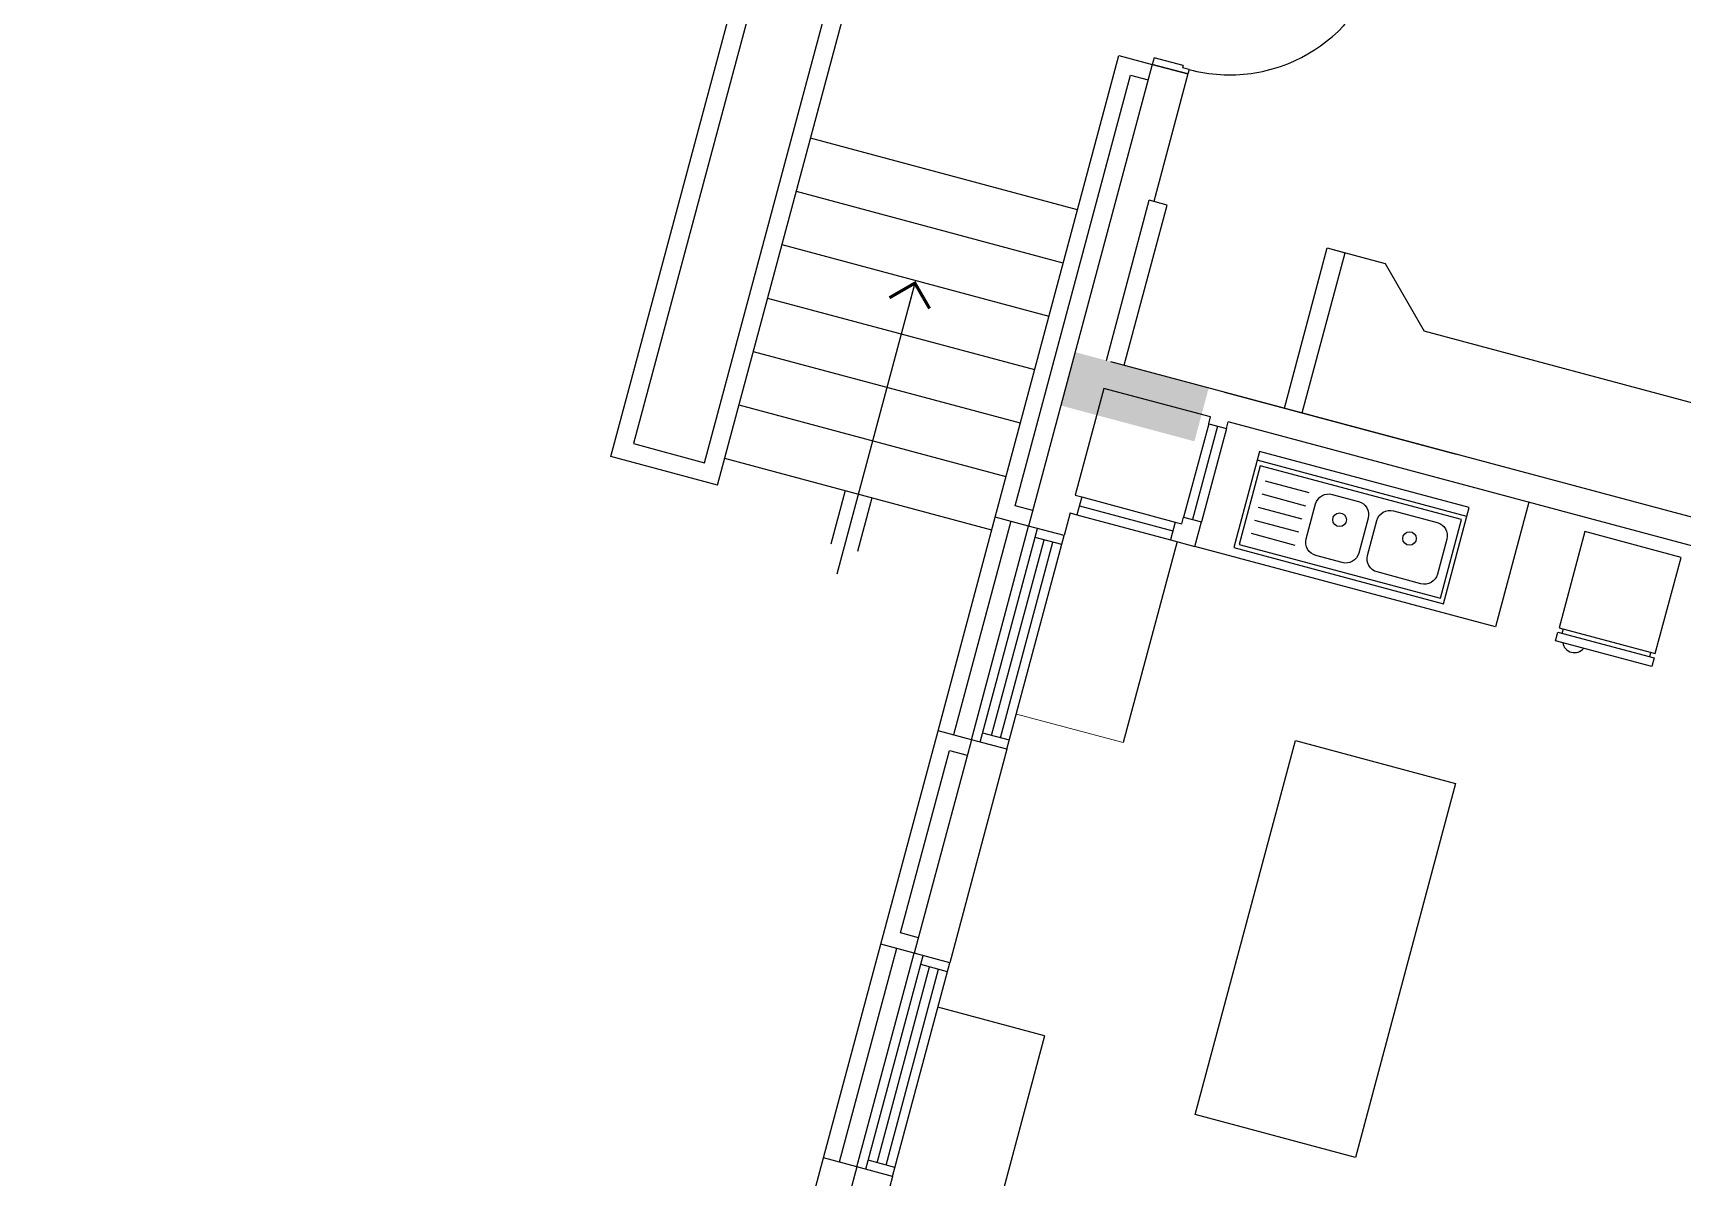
# Model space of a CAD drawing. Header units: inches. Extents: x 6322 to 85903, y -36042 to 7673.
# Drawn here: x 65920.6 to 66278.6, y 1955.8 to 2204.1 of the extents above; entities that cross this region are included whole.
import ezdxf

# ---------------------------------------------------------------- set-up
doc = ezdxf.new("R2010")
doc.units = ezdxf.units.IN
doc.header["$LTSCALE"] = 10
doc.linetypes.add('Amconstr', pattern=[9999, 9999, 0])
doc.linetypes.add('HIDDEN', pattern=[9.524999999999995, 6.349999999999998, -3.174999999999998])
for name, color, linetype in [('06--LINE-1', 9, 'Continuous'), ('F--BLOCKWALL-3', 4, 'Continuous'), ('H--CLADDING-1', 1, 'Continuous'), ('HATCH', 251, 'Continuous'), ('L--DOORS-1', 1, 'Continuous'), ('M--STAIR', 2, 'Continuous'), ('N--FIXTURE-2', 2, 'Continuous'), ('N--SANITARY-1', 31, 'Continuous'), ('W--ELE-1', 2, 'Continuous'), ('WALL', 4, 'Continuous')]:
    doc.layers.add(name, color=color, linetype=linetype)
doc.layers.add('OPENING', color=2, linetype='Continuous', lineweight=15)
doc.styles.add('STANDARD BLOWUP', font='times.ttf', dxfattribs={"width": 0.85})
doc.dimstyles.new('3-32', dxfattribs={"dimscale": 1.5, "dimtxt": 8, "dimasz": 3, "dimexe": 4, "dimexo": 4, "dimgap": 3, "dimtad": 1, "dimdec": 0, "dimzin": 3, "dimdsep": 46, "dimlunit": 4, "dimtxsty": 'STANDARD BLOWUP', "dimblk": 'DOT', "dimcen": 0.09375, "dimclrd": 8, "dimclre": 8, "dimclrt": 2, "dimadec": 0, "dimazin": 0, "dimtfac": 1, "dimtdec": 0, "dimtix": 1, "dimtofl": 0, "dimtmove": 2, "dimatfit": 0, "dimldrblk": 'DIM AERO', "dimfxl": 0.1875, "dimfrac": 2, "dimtolj": 1, "dimtzin": 3, "dimarcsym": 0})

# ---------------------------------------------------------------- blocks, each defined once
blk = doc.blocks.new('A$C3A546823')
at = {"layer": 'L--DOORS-1'}
for p, q in [((-6.608781404793262e-06, 34.00001030883868), (-6.608781404793262e-06, 42.00001030880958)), ((1.499993391218595, 42.00001030880958), (-6.608781404793262e-06, 42.00001030880958)), ((1.499993391218595, 35.50001030883868), (1.499993391218595, 42.00001030880958)), ((35.9999933912186, 42.00001030880958), (34.4999933912186, 42.00001030880958)), ((34.4999933912186, 35.50001030883868), (34.4999933912186, 42.00001030880958)), ((35.9999933912186, 34.00001030883868), (35.9999933912186, 42.00001030880958)), ((0.9999933912185952, 34.00001030883868), (-6.608781404793262e-06, 34.00001030883868)), ((0.9999933912185952, 34.00001030883868), (0.9999933912185952, 35.50001030883868)), ((1.499993391218595, 35.50001030883868), (0.9999933912185952, 35.50001030883868)), ((34.9999933912186, 35.50001030883868), (34.4999933912186, 35.50001030883868)), ((34.9999933912186, 34.00001030883868), (34.9999933912186, 35.50001030883868)), ((35.9999933912186, 34.00001030883868), (34.9999933912186, 34.00001030883868))]:
    blk.add_line(p, q, dxfattribs=at)
for points in [[(34.9999933912186, 1.030883868224919e-05), (34.9999933912186, 34.00001030883868), (33.4999933912186, 34.00001030883868)], [(33.4999933912186, 0.03311466026934795), (33.4999933912186, 34.00001030883868)]]:
    blk.add_lwpolyline(points, dxfattribs=at)
at = {"layer": 'L--DOORS-1', "color": 8, "linetype": 'HIDDEN'}
blk.add_arc((34.9999933912186, 34.00001030883868), 34, 180, 270, dxfattribs=at)
blk = doc.blocks.new('A$C09237CB9')
at = {"layer": 'N--SANITARY-1'}
for p, q in [((22.59754945605528, 2.218165900558233e-05), (22.59754945605528, 21.61502218164969)), ((22.59754945605528, 21.61502218164969), (24.56254945590626, 21.61502218164969)), ((24.56254945590626, 21.61502218164969), (24.56254945590626, 2.218165900558233e-05)), ((22.59754945605528, 20.63252218163689), (21.61504945589695, 20.63252218163689)), ((22.59754945605528, 0.9825221816427074), (21.61504945589695, 0.9825221816427074)), ((24.56254945590626, 2.218165900558233e-05), (22.59754945605528, 2.218165900558233e-05))]:
    blk.add_line(p, q, dxfattribs=at)
blk.add_lwpolyline([(4.945590626448393e-05, 2.218165900558233e-05), (21.61504945589695, 2.218165900558233e-05), (21.61504945589695, 21.61502218164969), (4.945590626448393e-05, 21.61502218164969)], close=True, dxfattribs=at)
blk.add_arc((23.46476965909824, 3.957877418375574), 2.588633134489189, 295.09225504362, 64.90774495638001, dxfattribs=at)
blk = doc.blocks.new('_Dot')
at = {"color": 0, "linetype": 'ByBlock', "lineweight": -2}
blk.add_line((-0.5, 0), (-1, 0), dxfattribs=at)
at = {"color": 0, "linetype": 'ByBlock', "const_width": 0.5}
blk.add_lwpolyline([(-0.25, 0, 1), (0.25, 0, 1)], format="xyb", close=True, dxfattribs=at)
blk = doc.blocks.new('DIM AERO')
blk.add_line((0, 0), (-1.209801359381994, 0))
at = {"color": 0, "linetype": 'ByBlock', "const_width": 0.15}
blk.add_lwpolyline([(-1, -1), (0, 0), (-1, 1)], dxfattribs=at)
blk = doc.blocks.new('A$C2b783d29')
at = {"layer": 'HATCH'}
h = blk.add_hatch(dxfattribs=at)
h.set_pattern_fill('ANSI31', color=256)
h.set_pattern_definition([(45, (-635246.3664659212, 172387.9338582636), (-0.0883883476483184, 0.0883883476483185), [])])
h.paths.add_polyline_path([(246.4999999987194, 1665.179221980623), (246.4999999987194, 1695.179221980623), (258.4999999987194, 1695.179221980623), (258.4999999987194, 1665.179221980623)])
h.paths.add_polyline_path([(246.4999999987194, 1459.679233626521), (246.4999999987194, 1489.679233626521), (258.4999999987194, 1489.679233626521), (258.4999999987194, 1459.679233626521)])
h.paths.add_polyline_path([(246.4999999982538, 1330.84588837545), (246.4999999982538, 1360.84588837545), (258.4999999982538, 1360.84588837545), (258.4999999982538, 1330.84588837545)])
h.paths.add_polyline_path([(246.4999999982538, 719.5125551765959), (246.4999999982538, 749.5125551765959), (258.4999999982538, 749.5125551765959), (258.4999999982538, 719.5125551765959)])
h.paths.add_polyline_path([(246.499999998603, 385.1792219791096), (246.499999998603, 415.1792219791096), (258.499999998603, 415.1792219791096), (258.499999998603, 385.1792219791096)])
edge = h.paths.add_edge_path()
edge.add_arc((693.9840206651716, 1040.179221983621), 1194.0000002085, 359.4241533257825, 360.0000000001298)
edge.add_arc((693.9840252458816, 1040.179222000676), 1193.99999562779, 359.9999999993115, 360.5758466758764)
edge.add_line((1887.923717843252, 1052.179221986415), (1895.924119214644, 1052.179221986415))
edge.add_arc((693.9840163842309, 1040.179221960105), 1202.00000448944, 9.059135663846973e-10, 0.5720139556261188, ccw=False)
edge.add_arc((2988.069462871295, 1034.179221982718), 1092.101924100083, 179.6852158221479, 180.314784177852)
edge.add_line((1895.984020873671, 1028.179221986327), (1887.923717843485, 1028.179221986327))
edge = h.paths.add_edge_path()
edge.add_line((1869.026823618915, 1252.099989523325), (1876.899807221955, 1253.51989416359))
edge.add_arc((693.9840204960201, 1040.179221920465), 1202.000000382107, 9.574124062575777, 10.223481627713284, ccw=False)
edge.add_arc((693.9840260014171, 1040.179222818493), 1201.99999480403, 9.055294267303395, 9.57412406401329, ccw=False)
edge.add_line((1881.003387809731, 1229.359090143407), (1873.103092522244, 1228.099989523325))
edge.add_arc((693.9840182695771, 1040.179221548402), 1194.000002639578, 9.055294269088625, 9.638882286208437)
edge.add_arc((693.9840209453832, 1040.179221987637), 1193.999999928002, 9.638882286928089, 10.22348162836149)
h.paths.add_polyline_path([(546.5, 902.6791611286462), (564.5, 902.6791611286462), (564.5, 884.6791611286462), (546.5, 884.6791611286462)])
h.paths.add_polyline_path([(546.4999999951106, 743.5125547708303), (564.4999999951106, 743.5125547708303), (564.4999999951106, 725.5125547708303), (546.4999999951106, 725.5125547708303)])
h.paths.add_polyline_path([(546.4999999951106, 604.1792219799245), (564.4999999951106, 604.1792219799245), (564.4999999951106, 586.1792219798081), (546.4999999951106, 586.1792219798081)])
h.paths.add_polyline_path([(546.5, 1177.679221573402), (564.5, 1177.679221573402), (564.5, 1195.679221573519), (546.5, 1195.679221573519)])
h.paths.add_polyline_path([(546.4999999951106, 1336.84588837545), (564.4999999951106, 1336.84588837545), (564.4999999951106, 1354.845888375508), (546.4999999951106, 1354.845888375508)])
h.paths.add_polyline_path([(546.4999999951106, 1504.012555177731), (564.4999999951106, 1504.012555177731), (564.4999999951106, 1522.012555177731), (546.4999999951106, 1522.012555177731)])
h.paths.add_polyline_path([(246.4999999981374, 1169.67922157314), (246.4999999981374, 1181.67922157314), (302.4999546227045, 1181.67922157314), (302.4999546227045, 1169.67922157314)])
h.paths.add_polyline_path([(246.4999999981374, 898.6791611283261), (246.4999999981374, 910.6791611283261), (302.4999546227045, 910.6791611283261), (302.4999546227045, 898.6791611283261)])
h.paths.add_polyline_path([(2029.499999998137, 385.1792215720343), (2050.499999998137, 385.1792215720343), (2050.499999998137, 406.1792215720343), (2029.499999998137, 406.1792215720343)])
h.paths.add_polyline_path([(2029.499999998021, 1695.179221979924), (2050.499999998021, 1695.179221979924), (2050.499999998021, 1674.179221979924), (2029.499999998021, 1674.179221979924)])
h.paths.add_polyline_path([(1843.494646061794, 1695.179221979924), (1864.49464606191, 1695.179221979924), (1864.49464606191, 1674.179221979924), (1843.494646061794, 1674.179221979924)])
h.paths.add_polyline_path([(1574.497323030839, 1695.179221979924), (1595.497323030839, 1695.179221979924), (1595.497323030839, 1674.179221979924), (1574.497323030839, 1674.179221979924)])
h.paths.add_polyline_path([(1403.00002662302, 1695.179221979924), (1424.00002662302, 1695.179221979924), (1424.00002662302, 1674.179221979924), (1403.00002662302, 1674.179221979924)])
h.paths.add_polyline_path([(1235.000026623136, 1695.179221979924), (1256.000026623136, 1695.179221979924), (1256.000026623136, 1674.179221979924), (1235.000026623136, 1674.179221979924)])
h.paths.add_polyline_path([(1067.000026622904, 1695.179221979924), (1088.000026622904, 1695.179221979924), (1088.000026622904, 1674.179221979924), (1067.000026622904, 1674.179221979924)])
h.paths.add_polyline_path([(899.0000266229035, 1695.179221979924), (920.00002662302, 1695.179221979924), (920.00002662302, 1674.179221979924), (899.0000266229035, 1674.179221979924)])
h.paths.add_polyline_path([(731.00002662302, 1695.179221979924), (752.00002662302, 1695.179221979924), (752.00002662302, 1674.179221979924), (731.00002662302, 1674.179221979924)])
h.paths.add_polyline_path([(546.4999999981374, 1695.179221979924), (567.4999999981374, 1695.179221979924), (567.4999999981374, 1674.179221979924), (546.4999999981374, 1674.179221979924)])
h.paths.add_polyline_path([(1843.494646061794, 385.1792215720343), (1864.49464606191, 385.1792215720343), (1864.49464606191, 406.1792215720343), (1843.494646061794, 406.1792215720343)])
h.paths.add_polyline_path([(1574.497323030839, 385.1792215720343), (1595.497323030839, 385.1792215720343), (1595.497323030839, 406.1792215720343), (1574.497323030839, 406.1792215720343)])
h.paths.add_polyline_path([(1403.00002662302, 385.1792215720343), (1424.00002662302, 385.1792215720343), (1424.00002662302, 406.1792215720343), (1403.00002662302, 406.1792215720343)])
h.paths.add_polyline_path([(1235.000026623136, 385.1792215720343), (1256.000026623136, 385.1792215720343), (1256.000026623136, 406.1792215720343), (1235.000026623136, 406.1792215720343)])
h.paths.add_polyline_path([(1067.000026622904, 385.1792215720343), (1088.000026622904, 385.1792215720343), (1088.000026622904, 406.1792215720343), (1067.000026622904, 406.1792215720343)])
h.paths.add_polyline_path([(899.0000266229035, 385.1792215720343), (920.00002662302, 385.1792215720343), (920.00002662302, 406.1792215720343), (899.0000266229035, 406.1792215720343)])
h.paths.add_polyline_path([(731.00002662302, 385.1792215720343), (752.00002662302, 385.1792215720343), (752.00002662302, 406.1792215720343), (731.00002662302, 406.1792215720343)])
h.paths.add_polyline_path([(546.4999999981374, 385.1792215720343), (567.4999999981374, 385.1792215720343), (567.4999999981374, 406.1792215720343), (546.4999999981374, 406.1792215720343)])
h.paths.add_polyline_path([(246.4999999982538, 592.1792219790223), (246.4999999982538, 622.1792219791096), (258.4999999982538, 622.1792219791096), (258.4999999982538, 592.1792219790223)])
h.paths.add_polyline_path([(2032.499999998254, 535.3642474251101), (2032.499999998254, 553.3642474251101), (2050.499999998254, 553.3642474251101), (2050.499999998254, 535.3642474251101)])
h.paths.add_polyline_path([(2032.499999998137, 682.5492728711397), (2032.499999998137, 700.5492728711397), (2050.499999998137, 700.5492728711397), (2050.499999998137, 682.5492728711397)])
h.paths.add_polyline_path([(2032.499999998021, 892.6792219790223), (2032.499999998021, 910.6792219790223), (2050.499999998021, 910.6792219790223), (2050.499999998021, 892.6792219790223)])
h.paths.add_polyline_path([(2032.499999998021, 1169.67922157314), (2032.499999998021, 1187.67922157314), (2050.499999998021, 1187.67922157314), (2050.499999998021, 1169.67922157314)])
h.paths.add_polyline_path([(2032.499999998021, 1336.84588837545), (2032.499999998021, 1354.84588837545), (2050.499999998021, 1354.84588837545), (2050.499999998021, 1336.84588837545)])
h.paths.add_polyline_path([(2032.499999998021, 1504.012555177498), (2032.499999998021, 1522.012555177498), (2050.499999998021, 1522.012555177498), (2050.499999998021, 1504.012555177498)])
h.paths.add_polyline_path([(2520.926173947402, 1572.718912378827), (2520.926173947402, 1560.718912378827), (2544.926173947402, 1560.718912378827), (2544.926173947402, 1572.718912378827)])
h.paths.add_polyline_path([(2341.4892921258, 1151.04927287114), (2341.4892921258, 1091.549272871023), (2307.499999998021, 1091.549272871023), (2307.499999998021, 1079.549272871023), (2353.489292125916, 1079.549272871023), (2353.489292125916, 1151.04927287114), (2353.489292125916, 1163.04927287114), (2341.4892921258, 1163.04927287114)])
h.paths.add_polyline_path([(2353.489292125916, 607.0492728710233), (2341.4892921258, 607.0492728710233), (2341.4892921258, 682.5492728711397), (2307.499999998021, 682.5492728711397), (2307.499999998021, 694.5492728710233), (2353.489292125916, 694.5492728710233)])
edge = h.paths.add_edge_path()
edge.add_arc((693.984020682401, 1040.179222056729), 1254.000000206436, 336.260876595509, 338.823384834376)
edge.add_line((1863.303053473588, 587.1792219791096), (1850.424680829747, 587.1792219791096))
edge.add_line((1850.424680829747, 587.1792219791096), (1834.021778993658, 547.3527717345278))
edge.add_line((1834.021778993658, 547.3527717345278), (1766.764690572396, 547.3527503783407))
edge.add_line((1766.764690572396, 547.3527503783407), (1766.764690572396, 535.3527503783407))
edge.add_line((1766.764690572396, 535.3527503783407), (1841.880468787858, 535.3527717345278))
edge = h.paths.add_edge_path()
edge.add_arc((693.9840205854271, 1040.179221859638), 1254.000000311948, 21.176615165802787, 23.739123404446786, ccw=False)
edge.add_line((1863.303053473588, 1493.179221979022), (1850.424680829979, 1493.179221979022))
edge.add_line((1850.424680829979, 1493.179221979022), (1834.021778993658, 1533.0056722234))
edge.add_line((1834.021778993658, 1533.0056722234), (1766.764690572396, 1533.005693579616))
edge.add_line((1766.764690572396, 1533.005693579616), (1766.764690572396, 1545.005693579616))
edge.add_line((1766.764690572396, 1545.005693579616), (1841.880468787858, 1545.0056722234))
h.paths.add_polyline_path([(2543.397323029349, 1151.049272869539), (2543.397323029349, 1163.049272869539), (2507.397323029232, 1163.049272869539), (2507.397323029232, 1151.049272869539)])
h.paths.add_polyline_path([(2543.397323029349, 607.049272869539), (2543.397323029349, 619.049272869539), (2507.397323029232, 619.049272869539), (2507.397323029232, 607.049272869539)])
h.paths.add_polyline_path([(2438.926173949963, 1540.718912378652), (2450.926173949963, 1540.718912378652), (2450.926173949963, 1576.71891237871), (2438.926173949963, 1576.71891237871)])
h.paths.add_polyline_path([(2543.397323029349, 1429.956452137034), (2543.397323029349, 1441.956452137034), (2507.397323029232, 1441.956452137034), (2507.397323029232, 1429.956452137034)])
h.paths.add_polyline_path([(2434.499848028994, 781.9046054607024), (2434.499408695148, 790.0121111896296), (2464.499408695148, 790.067368304939), (2464.499860846205, 781.9905690079322)])
h.paths.add_polyline_path([(1775.926173947984, 1846.179221979022), (1775.926173947984, 1834.179221979022), (1805.926173947984, 1834.179221979022), (1805.926173947984, 1846.179221979022)], flags=17)
h.paths.add_polyline_path([(2420.926173949032, 1846.179221979022), (2420.926173949032, 1834.179221979022), (2450.926173949149, 1834.179221979022), (2450.926173949149, 1846.179221979022)])
h.paths.add_polyline_path([(1141.499999999418, 1877.818912379036), (1153.499999999418, 1877.818912379036), (1153.499999999418, 1907.818912379036), (1141.499999999418, 1907.818912379036)])
h.paths.add_polyline_path([(1554.339675638126, 1877.818912379094), (1566.339675638126, 1877.818912379094), (1566.339675638126, 1907.818912379094), (1554.339675638126, 1907.818912379094)])
h.paths.add_polyline_path([(470.4999999973224, 385.1792219791096), (470.4999999973224, 397.1792219791096), (440.4999999973224, 397.1792219791096), (440.4999999973224, 385.1792219791096)])
h.paths.add_polyline_path([(462.4898635274731, 574.179221979226), (474.4898635274731, 574.179221979226), (474.4898635274731, 604.179221979226), (462.4898635274731, 604.179221979226)])
h.paths.add_polyline_path([(2635.397323029581, 1241.502862504043), (2647.397323029581, 1241.502862504043), (2647.397323029581, 1271.502862504043), (2635.397323029581, 1271.502862504043)])
h.paths.add_polyline_path([(2635.397323029814, 1417.956452136714), (2647.397323029814, 1417.956452136714), (2647.397323029814, 1447.956452136714), (2635.397323029814, 1447.956452136714)])
h.paths.add_polyline_path([(2647.397323029581, 1560.718912379525), (2647.397323029581, 1572.718912379525), (2609.397323029581, 1572.718912379525), (2609.397323029581, 1560.718912379525)])
h.paths.add_polyline_path([(2438.926173949963, 1683.179221979604), (2450.926173949963, 1683.179221979604), (2450.926173949963, 1713.179221979604), (2438.926173949963, 1713.179221979604)])
h.paths.add_polyline_path([(2438.926173949963, 1429.956452136015), (2450.926173949963, 1429.956452136015), (2450.926173949963, 1459.956452136015), (2438.926173949963, 1459.956452136015)])
h.paths.add_polyline_path([(2308.49999999709, 1429.956452136714), (2320.49999999709, 1429.956452136714), (2320.49999999709, 1459.956452136714), (2308.49999999709, 1459.956452136714)])
h.paths.add_polyline_path([(2170.500052776188, 1079.549272870907), (2182.500052776071, 1079.549272870907), (2182.500052776071, 1109.549272870907), (2170.500052776188, 1109.549272870907)])
h.paths.add_polyline_path([(2170.50005277642, 1429.956452138402), (2182.50005277642, 1429.956452138402), (2182.50005277642, 1459.956452138402), (2170.50005277642, 1459.956452138402)])
h.paths.add_polyline_path([(2170.50005277642, 1564.718912379292), (2182.50005277642, 1564.718912379292), (2182.50005277642, 1594.718912379292), (2170.50005277642, 1594.718912379292)])
h.paths.add_polyline_path([(2308.500050353585, 1665.179199620121), (2320.500050353585, 1665.179199620121), (2320.500050353585, 1695.179199620121), (2308.500050353585, 1695.179199620121)])
h.paths.add_polyline_path([(750.5000266229035, 1143.679220355232), (732.5000266229035, 1143.679220355232), (732.5000266229035, 1125.679220355116), (750.5000266229035, 1125.679220355116)])
h.paths.add_polyline_path([(900.5000266229035, 1143.679220355232), (918.5000266229035, 1143.679220355232), (918.5000266229035, 1125.679220355116), (900.5000266229035, 1125.679220355116)])
h.paths.add_polyline_path([(750.5000266229035, 936.6792227913393), (732.5000266229035, 936.6792227913393), (732.5000266229035, 954.6792227912229), (750.5000266229035, 954.6792227912229)])
h.paths.add_polyline_path([(900.5000266229035, 936.6792227913393), (918.5000266229035, 936.6792227913393), (918.5000266229035, 954.6792227912229), (900.5000266229035, 954.6792227912229)])
h.paths.add_polyline_path([(1068.500026622904, 936.6792227913393), (1086.500026622904, 936.6792227913393), (1086.500026622904, 954.6792227912229), (1068.500026622904, 954.6792227912229)])
h.paths.add_polyline_path([(1068.500026622904, 1143.679219543206), (1086.500026622904, 1143.679219543206), (1086.500026622904, 1125.679219543206), (1068.500026622904, 1125.679219543206)])
h.paths.add_polyline_path([(2434.49986061349, 988.1065176783304), (2434.499408695148, 980.089105229621), (2464.499408695148, 980.089105229621), (2464.49986061349, 988.1065176783304)])
h.paths.add_polyline_path([(2170.50005277642, 1665.179221979022), (2182.50005277642, 1665.179221979022), (2182.50005277642, 1695.179221979022), (2170.50005277642, 1695.179221979022)])
h.paths.add_polyline_path([(1342.089675640455, 1907.818912379094), (1342.089675640455, 1895.818912379094), (1372.089675640455, 1895.818912379094), (1372.089675640455, 1907.818912379094)])
h.paths.add_polyline_path([(2251.426173948101, 1837.179221979226), (2251.426173947984, 1878.179221979226), (2218.426173948101, 1878.179221979226), (2218.426173948101, 1894.258092085249), (2210.426173948101, 1894.258092085249), (2210.426173948101, 1870.17922197911), (2243.426173948101, 1870.179221979226), (2243.426173948101, 1837.179221979226)])
h.paths.add_polyline_path([(1969.426173947868, 1837.179221979226), (1969.426173947984, 1878.179221979226), (2002.426173947868, 1878.179221979226), (2002.426173947868, 1894.258092085249), (2010.426173947868, 1894.258092085249), (2010.426173947868, 1870.17922197911), (1977.426173947868, 1870.179221979226), (1977.426173947868, 1837.179221979226)])
h.paths.add_polyline_path([(1921.695734319743, 1227.920469467936), (1933.835759509006, 1227.920469467936), (1938.039412188693, 1197.920469467936), (1925.940817522933, 1197.920469467936)])
h.paths.add_polyline_path([(1926.893022903707, 890.1812462819216), (1938.980406396789, 890.1792218647315), (1934.998122327845, 860.1792220005009), (1922.871060486417, 860.1774334555084)])
edge = h.paths.add_edge_path()
edge.add_line((1788.356315467157, 2046.382997270528), (1799.711668638047, 2042.503310904809))
edge.add_arc((2110.5, 1936.318920675869), 328.4273308344466, 161.1366803753609, 166.1360468971127)
edge.add_line((1791.640602744999, 2015.015784788848), (1779.955221175915, 2017.742368098465))
edge.add_arc((2050.531689129653, 1953.927205484797), 277.9999999815278, 160.5748704818734, 166.7293645671791, ccw=False)
edge = h.paths.add_edge_path()
edge.add_arc((2057.921654181904, 1970.108971779468), 277.9999999815694, 144.2112341186329, 150.3657282039378, ccw=False)
edge.add_line((1832.414031911525, 2132.682992729038), (1842.216379532474, 2125.76128823866))
edge.add_arc((2110.500000000815, 1936.318920674123), 328.427330835998, 144.7730440116497, 149.7724105334045)
edge.add_line((1826.728117504506, 2101.661082098726), (1816.284243282164, 2107.56937205352))
edge = h.paths.add_edge_path()
edge.add_line((1884.80514252733, 2174.911340818013), (1876.44887622958, 2183.522682903626))
edge.add_arc((2069.571204116102, 1983.553269089723), 277.9999999809889, 127.8475977550209, 134.0020918403254, ccw=False)
edge.add_line((1899.000619649538, 2203.074738892028), (1906.455833812943, 2193.671771609719))
edge.add_arc((2110.499999999185, 1936.318920674035), 328.4273308349401, 128.4094076479508, 133.4087741697061)
edge = h.paths.add_edge_path()
edge.add_arc((2084.536561678513, 1993.170920403121), 277.9999999816663, 111.48396139097551, 117.63845547628, ccw=False)
edge.add_line((1982.721629348001, 2251.855515121017), (1987.225732940249, 2240.733057534526))
edge.add_arc((2110.499999998952, 1936.318920671794), 328.4273308370397, 112.0457712842633, 117.0451378060177)
edge.add_line((1961.166622643359, 2228.83226062113), (1955.574939268408, 2239.449015115504))
edge = h.paths.add_edge_path()
edge.add_line((2076.794482709258, 2275.073393036524), (2077.98258004419, 2263.132520511717))
edge.add_arc((2110.499999999302, 1936.318920673511), 328.4273308355199, 95.68213492097289, 100.6815014427277)
edge.add_line((2049.62620487297, 2259.055489265709), (2047.252109353198, 2270.817549860047))
edge.add_arc((2101.605322604068, 1998.18276081307), 277.9999999809068, 95.12032502735423, 101.27481911266051, ccw=False)
edge = h.paths.add_edge_path()
edge.add_arc((2110.499999997206, 1936.318920672027), 328.427330836987, 79.31849855715495, 84.31786507890978)
edge.add_line((2143.017419953248, 2263.132520511601), (2144.053247388103, 2275.086995008023))
edge.add_arc((2119.394677394303, 1998.182760812517), 277.9999999811853, 78.75668866387929, 84.91118274918409, ccw=False)
edge.add_line((2173.597956626909, 2270.847398251935), (2171.373795124353, 2259.055489265505))
edge = h.paths.add_edge_path()
edge.add_arc((2110.499999995925, 1936.318920672551), 328.4273308368816, 62.95486219351201, 67.95422871526513)
edge.add_line((2233.77426705719, 2240.733057534118), (2238.136100868462, 2251.911465504934))
edge.add_arc((2136.463438319974, 1993.170920402335), 277.9999999814545, 62.39305230027759, 68.54754638558347, ccw=False)
edge.add_line((2265.28960935655, 2239.51989573153), (2259.833377353963, 2228.832260620518))
edge = h.paths.add_edge_path()
edge.add_line((2314.54416618438, 2193.671771609021), (2321.878636537469, 2203.168504921021))
edge.add_arc((2151.428795883199, 1983.553269088268), 277.9999999800163, 46.02941593643777, 52.18391002174292, ccw=False)
edge.add_line((2344.441128504928, 2183.628853417817), (2336.19485746976, 2174.911340816994))
edge.add_arc((2110.499999994296, 1936.318920673104), 328.4273308374148, 46.59122582980778, 51.59059235156198)
edge = h.paths.add_edge_path()
edge.add_arc((2110.499999994994, 1936.318920675694), 328.4273308354552, 30.22758946611011, 35.22695598786399)
edge.add_line((2378.783620464383, 2125.761288237612), (2388.49653219094, 2132.806978037202))
edge.add_arc((2163.078345817397, 1970.108971776033), 277.9999999807497, 29.66577957312211, 35.820273658426686, ccw=False)
edge.add_line((2404.640128723579, 2107.702231162315), (2394.271882492118, 2101.66108209762))
edge = h.paths.add_edge_path()
edge.add_arc((2110.499999994994, 1936.318920676014), 328.4273308354541, 13.86395310258246, 18.86331962433756)
edge.add_line((2421.288331358461, 2042.503310903645), (2432.592802115483, 2046.527157305478))
edge.add_arc((2170.468310867785, 1953.927205484186), 277.9999999805216, 13.302143209110227, 19.456637294411223, ccw=False)
edge.add_line((2441.009645031183, 2017.891152346914), (2429.359397251392, 2015.015784787538))
edge = h.paths.add_edge_path()
edge.add_arc((2674.911375394673, 886.0227188216231), 277.0265544061267, 86.93766632979076, 90.00290636797355)
edge.add_line((2674.897323031444, 1163.049272871343), (2635.397323031793, 1163.049272871343))
edge.add_line((2635.397323031793, 1163.049272871343), (2635.397323031793, 1151.049272871343))
edge.add_line((2635.397323031793, 1151.049272871343), (2674.897323031444, 1151.049272871373))
edge.add_arc((2674.888213151018, 884.3652383896697), 266.6840346372988, 86.95136882119442, 89.99804278609668, ccw=False)
edge.add_line((2689.071416378138, 1150.671849416598), (2689.710788231459, 1162.653680982126))
edge = h.paths.add_edge_path()
edge.add_arc((2678.897323026787, 885.0492728583922), 266.0000000137575, 68.94549226814516, 75.05450773165674)
edge.add_line((2747.498724317062, 1142.050922168914), (2750.593741067103, 1153.644920197054))
edge.add_arc((2678.868212597794, 884.9595776585338), 278.0941652197028, 68.94653406845867, 75.0534325719367, ccw=False)
edge.add_line((2778.770474094315, 1144.489735592244), (2774.459402825218, 1133.290866697818))
edge = h.paths.add_edge_path()
edge.add_arc((2678.897323024343, 885.0492728601675), 266.0000000132644, 50.94549226841156, 57.05450773192749)
edge.add_line((2823.559009966557, 1108.273367299116), (2830.085288238013, 1118.343501900003))
edge.add_arc((2678.841920019593, 884.972963275417), 278.0941652174346, 50.94653406837563, 57.053432571851374, ccw=False)
edge.add_line((2854.053846161813, 1100.929314572422), (2846.493132933159, 1091.610751621425))
edge = h.paths.add_edge_path()
edge.add_arc((2678.897323020967, 885.0492728622339), 266.0000000138982, 32.94549226851423, 39.05450773202612)
edge.add_line((2885.458801781409, 1052.645082773146), (2894.777503986144, 1060.205619009328))
edge.add_arc((2678.821050675004, 884.9938186060172), 278.0941652162025, 32.94653406833811, 39.05343257181562, ccw=False)
edge.add_line((2912.191677358234, 1036.237050946424), (2902.12141745945, 1029.710959806544))
edge = h.paths.add_edge_path()
edge.add_line((2927.13891685789, 980.6113526653207), (2938.337863496621, 984.9222125727101))
edge.add_arc((2678.807647397043, 885.020102185721), 278.0941652183084, 14.946534068106928, 21.053432571581595, ccw=False)
edge.add_line((2947.493031695718, 956.7454742150148), (2935.898972328985, 953.6506741571357))
edge.add_arc((2678.897323018173, 885.049272866192), 266.0000000142084, 14.94549226844055, 21.05450773195158)
edge = h.paths.add_edge_path()
edge.add_arc((2678.803022197098, 885.0492411949963), 278.0941652185612, -3.0534659317452224, 3.0534325717304114, ccw=False)
edge.add_line((2956.502366652945, 870.2357737594284), (2944.519415129675, 870.875205375778))
edge.add_arc((2678.897323017009, 885.0492728714016), 266.0000000144363, 356.9454922682442, 363.0545077317558)
edge.add_line((2944.519415129675, 899.2233403670252), (2956.502375277923, 899.8625469423132))
edge = h.paths.add_edge_path()
edge.add_arc((2678.897323018988, 885.0492728755926), 266.0000000132496, 338.9454922682374, 345.0545077317508)
edge.add_line((2935.898972328985, 816.4478715856967), (2947.492970357067, 813.3528548358008))
edge.add_arc((2678.807627820061, 885.0783833053138), 278.0941652182932, 338.946534068341, 345.0534325718157, ccw=False)
edge.add_line((2938.337785752257, 785.1761218086467), (2927.13891685789, 789.487193077628))
edge = h.paths.add_edge_path()
edge.add_line((2902.12141745945, 740.3875859364052), (2912.191552060074, 733.8613076648326))
edge.add_arc((2678.821013435372, 885.1046758835728), 278.0941652177064, 320.9465340683357, 327.0534325718092, ccw=False)
edge.add_line((2894.777364732465, 709.8927497410332), (2885.458801781409, 717.4534629696282))
edge.add_arc((2678.89732301922, 885.0492728805693), 266.0000000152755, 320.945492268206, 327.0545077317219)
edge = h.paths.add_edge_path()
edge.add_arc((2678.841868764372, 885.1255452299374), 278.0941652188677, 302.9465340683901, 309.0534325718643, ccw=False)
edge.add_line((2830.085101106437, 651.7549185446114), (2823.559009966557, 661.8251784436579))
edge.add_arc((2678.897323023994, 885.0492728827812), 266.0000000135993, 302.9454922681152, 309.0545077316271)
edge.add_line((2846.493132933276, 678.4877941214072), (2854.053669169662, 669.1690919168177))
edge = h.paths.add_edge_path()
edge.add_arc((2678.897323027486, 885.0492728854297), 266.0000000146186, 284.9454922681639, 291.0545077316757)
edge.add_line((2774.459402825451, 636.8076790450141), (2778.770262732869, 625.608732406341))
edge.add_arc((2678.868152344599, 885.1389485064137), 278.0941652192448, 284.94653406834095, 291.0534325718158, ccw=False)
edge.add_line((2750.593524375116, 616.4535642071278), (2747.498724317178, 628.0476235739188))
edge = h.paths.add_edge_path()
edge.add_arc((-195.7169448952191, 1907.164142906287), 2634.764357639303, 0.5470250189687383, 0.945535292468233)
edge.add_line((2438.68864602386, 1950.642905776738), (2450.67722757638, 1951.166272150644))
edge.add_arc((34.28392878733575, 1909.675590813335), 2416.749480411861, 0.5368300495209155, 0.9837005209624863, ccw=False)
edge.add_line((2450.927330830484, 1932.318877495127), (2450.926173949963, 1895.818869198003))
edge.add_line((2450.926173949963, 1895.818869198003), (2438.926173949963, 1895.818869198003))
edge.add_line((2438.926173949963, 1895.818869198003), (2438.927330830367, 1932.318877495127))
edge = h.paths.add_edge_path()
edge.add_arc((2678.888213152881, 885.7333073531627), 266.6840346372696, 270.0019572135281, 273.0486311784303)
edge.add_line((2693.071416378138, 619.4266963261471), (2693.710788231692, 607.4448647606187))
edge.add_arc((2678.911375394673, 884.0758269211219), 277.0265544061267, 269.99709363202646, 273.0623336702092, ccw=False)
edge.add_line((2678.897323031444, 607.0492728714016), (2635.397323029349, 607.0492728714016))
edge.add_line((2635.397323029349, 607.0492728714016), (2635.397323029581, 619.0492728714016))
edge.add_line((2635.397323029581, 619.0492728714016), (2678.897323031444, 619.0492728714016))
edge = h.paths.add_edge_path()
edge.add_arc((1760.997323030722, 395.6792219791096), 12, 0, 360)
edge = h.paths.add_edge_path()
edge.add_arc((1628.997323030606, 395.6792219791096), 12, 0, 360)
edge = h.paths.add_edge_path()
edge.add_line((1819.753749781055, 642.3368945732072), (1827.296595536056, 639.6712843392161))
edge.add_arc((693.9840180578176, 1040.179222956067), 1202.000002980513, 340.5368042736986, 341.1424169650927)
edge.add_arc((693.984023291734, 1040.179221159342), 1201.999997446796, 341.1424169655024, 341.7791770305715)
edge.add_line((1835.713910347782, 664.3376869124186), (1828.115042531048, 666.8391280775832))
edge.add_arc((693.9840199728496, 1040.179222284845), 1194.000000951253, 341.0114388094749, 341.77917702907655, ccw=False)
edge.add_arc((1446.875577026862, 779.3556710211851), 397.2149687733019, 339.82343513874207, 341.25017340724287, ccw=False)
edge.add_line((1819.753749781055, 642.3368945732072), (1825.410884097102, 640.3376868978085))
edge.add_arc((2262.330106805661, 1929.45570735808), 492.3384324422885, 177.472618974644, 179.6667922857235, ccw=False)
edge.add_line((1770.470590530196, 1951.166264902364), (1782.46067735157, 1950.642832816287))
edge.add_arc((3132.483863413916, 1907.572496797424), 1350.710056507695, 178.1726893543062, 178.9502228873803)
edge.add_line((1782.000515991007, 1932.318912378629), (1781.998843117501, 1895.818912379094))
edge.add_line((1781.998843117501, 1895.818912379094), (1770.000010506716, 1895.818912379094))
edge.add_line((1770.000010506716, 1895.818912379094), (1770.000010506716, 1932.242482571019))
for p, q in [((1566.339675638708, 1874.273912379227), (1566.339675638708, 1822.249067178636)), ((1553.905136745307, 1816.453989778907), (1553.905136745307, 1863.613989778911)), ((1538.185136745451, 1850.841489778832), (1538.185136745451, 1860.666489778901)), ((1541.13263674546, 1850.841489778832), (1541.13263674546, 1860.666489778901)), ((1544.08013674547, 1850.841489778832), (1544.08013674547, 1860.666489778901)), ((1547.027636745479, 1850.841489778832), (1547.027636745479, 1860.666489778901)), ((1547.027636745479, 1850.841489778832), (1547.027636745479, 1860.666489778901)), ((1549.975136745488, 1850.841489778832), (1549.975136745488, 1860.666489778901))]:
    blk.add_line(p, q)
for points in [[(1534.255136745516, 1816.453989778907), (1555.87013674539, 1816.453989778907), (1555.87013674539, 1863.613989778911), (1534.255136745516, 1863.613989778911)], [(1535.237636745325, 1817.436489778833), (1552.922636745381, 1817.436489778833), (1552.922636745381, 1862.63148977884), (1535.237636745325, 1862.63148977884)]]:
    blk.add_lwpolyline(points, close=True)
for points in [[(1550.957636745414, 1840.033989778836, -0.4142135623730951), (1548.010136745521, 1837.086489778914), (1540.150136745302, 1837.086489778914, -0.4142135623730951), (1537.202636745526, 1840.033989778836), (1537.202636745526, 1845.928989778913, -0.4142135623730951), (1540.150136745302, 1848.876489778922), (1548.010136745521, 1848.876489778922, -0.4142135623730951), (1550.957636745414, 1845.928989778913)], [(1550.957636745414, 1822.348989778926, -0.4142135623730951), (1548.010136745521, 1819.401489778829), (1540.150136745302, 1819.401489778829, -0.4142135623730951), (1537.202636745526, 1822.348989778926), (1537.202636745526, 1832.173989778908, -0.4142135623730951), (1540.150136745302, 1835.12148977883), (1548.010136745521, 1835.12148977883, -0.4142135623730951), (1550.957636745414, 1832.173989778908)]]:
    blk.add_lwpolyline(points, format="xyb", close=True)
for centre in [(1546.045136745321, 1842.981489778904), (1546.045136745321, 1827.261489778903)]:
    blk.add_circle(centre, 1.473749999999999)
at = {"layer": '06--LINE-1', "color": 8}
for p, q in [((1524.365171921672, 1948.296254462417), (1512.361471440876, 1948.284422979661)), ((1524.339675638592, 1942.296308634192), (1512.335975157795, 1942.284477151436))]:
    blk.add_line(p, q, dxfattribs=at)
at = {"layer": 'F--BLOCKWALL-3'}
for p, q in [((1383.249999999534, 1907.818912379094), (1293.794837820577, 1907.818912379094)), ((1383.249999999534, 1899.818912379094), (1383.249999999534, 1907.818912379094)), ((1479.249999999534, 1907.818912379094), (1431.249999999534, 1907.818912379094)), ((1431.249999999534, 1899.818912379094), (1431.249999999534, 1907.818912379094)), ((1479.249999999534, 1899.818912379094), (1479.249999999534, 1907.818912379094)), ((1630.999999999302, 1907.818912379094), (1527.249999999534, 1907.818912379094)), ((1527.249999999534, 1899.818912379094), (1527.249999999534, 1907.818912379094)), ((1630.999999999302, 1907.818912379094), (1630.999999999418, 1899.818912379094)), ((1383.249999999534, 1899.818912379094), (1348.089675641153, 1899.818912379094)), ((1479.249999999534, 1899.818912379094), (1431.249999999534, 1899.818912379094)), ((1532.339675638708, 1899.818912379094), (1527.249999999534, 1899.818912379094)), ((1536.339675638708, 1898.318912379094), (1532.339675638708, 1898.318912379094)), ((1560.339675638708, 1899.818912379094), (1536.339675638708, 1899.818912379094)), ((1566.339675638825, 1758.179221976432), (1566.339675638708, 1899.818912379094)), ((1630.999999999418, 1899.818912379094), (1602.339675638708, 1899.818912379124)), ((1536.339675638708, 1877.318912379094), (1532.339675638708, 1877.318912379094)), ((1537.839675638708, 1875.818912379094), (1537.839675638708, 1871.818912379094)), ((1558.839675638708, 1875.818912379094), (1558.839675638708, 1871.818912379094)), ((1560.339675638825, 1758.179221976432), (1560.339675638708, 1871.818912379094))]:
    blk.add_line(p, q, dxfattribs=at)
for points in [[(1532.339675638708, 1899.818912379094), (1532.339675638708, 1898.318912379094)], [(1558.839675638708, 1875.818912379094), (1560.339675638708, 1875.818912379094), (1560.339675638708, 1899.818912379094), (1536.339675638708, 1899.818912379094), (1536.339675638708, 1898.318912379094)], [(1536.339675638708, 1899.818912379094), (1536.339675638708, 1898.318912379094)], [(1532.339675638708, 1877.318912379094), (1532.339675638708, 1871.818912379094), (1537.839675638708, 1871.818912379094)], [(1536.339675638708, 1877.318912379094), (1536.339675638708, 1875.818912379094), (1537.839675638708, 1875.818912379094)], [(1536.339675638708, 1877.318912379094), (1536.339675638708, 1875.818912379094), (1537.839675638708, 1875.818912379094)], [(1558.839675638708, 1875.818912379094), (1560.339675638708, 1875.818912379094)], [(1558.839675638708, 1871.818912379094), (1560.339675638708, 1871.818912379094)]]:
    blk.add_lwpolyline(points, dxfattribs=at)
at = {"layer": 'H--CLADDING-1'}
for p, q in [((1383.249999999534, 1907.818912379094), (1383.249999999534, 1915.318912379094)), ((1431.249999999534, 1907.818912379094), (1431.249999999534, 1915.318912379094)), ((1479.249999999534, 1907.818912379094), (1479.249999999534, 1915.318912379094)), ((1527.249999999534, 1907.818912379094), (1527.249999999534, 1915.318912379094)), ((1630.999999999302, 1915.318912379094), (1630.999999999302, 1907.818912379094)), ((1627.499999999302, 1911.818912379036), (1627.499999999302, 1907.818912379065)), ((1383.249999999534, 1907.818912379094), (1431.249999999651, 1907.818912379094)), ((1479.249999999534, 1907.818912379094), (1527.249999999651, 1907.818912379094))]:
    blk.add_line(p, q, dxfattribs=at)
at = {"layer": 'H--CLADDING-1', "color": 30}
for p, q in [((1383.249999999534, 1915.318912379094), (1431.249999999651, 1915.318912379094)), ((1479.249999999534, 1915.318912379094), (1527.249999999651, 1915.318912379094)), ((1431.249999999651, 1911.818912379036), (1383.249999999534, 1911.818912379036)), ((1527.249999999651, 1911.818912379036), (1479.249999999534, 1911.818912379036))]:
    blk.add_line(p, q, dxfattribs=at)
at = {"layer": 'H--CLADDING-1'}
for points in [[(1293.794837820577, 1907.818912379094), (1293.794837820577, 1915.318912379094), (1383.249999999534, 1915.318912379094)], [(1431.249999999534, 1915.318912379094), (1479.249999999534, 1915.318912379094)], [(1527.249999999534, 1915.318912379094), (1630.999999999302, 1915.318912379094)], [(1434.749999999534, 1907.818912379094), (1434.749999999534, 1911.818912379036), (1475.749999999534, 1911.818912379036), (1475.749999999534, 1907.818912379094)], [(1530.749999999534, 1907.818912379094), (1530.749999999534, 1911.818912379036)], [(1530.749999999534, 1911.818912379036), (1627.499999999302, 1911.818912379036)]]:
    blk.add_lwpolyline(points, dxfattribs=at)
at = {"layer": 'M--STAIR'}
for points in [[(1524.339675638592, 1915.318912379094), (1524.339675638592, 1975.318912379094)], [(1536.339675638592, 1915.318912379094), (1536.339675638592, 1975.318912379094)], [(1548.339675638592, 1915.318912379094), (1548.339675638592, 1975.318912379094)], [(1560.339675638592, 1915.318912379094), (1560.339675638592, 1975.318912379094)], [(1572.339675638592, 1915.318912379094), (1572.339675638592, 1975.318912379094)], [(1584.339675638592, 1915.318912379094), (1584.339675638592, 1975.318912379094)], [(1596.339675638592, 1915.318912379094), (1596.339675638592, 1975.318912379094)]]:
    blk.add_lwpolyline(points, dxfattribs=at)
at = {"layer": 'N--FIXTURE-2'}
for points in [[(1518.339675638592, 1999.318912379094), (1668.335110923508, 1999.318912379094)], [(1518.339675638592, 1975.318912379094), (1518.339675638592, 1999.318912379094)], [(1663.747739449027, 1995.318912379094), (1522.339675638592, 1995.318912379094), (1522.339675638592, 1979.318912379094), (1661.92207368277, 1979.318912379094)], [(1518.339675638592, 1975.318912379094), (1665.571181833162, 1975.318912379094)]]:
    blk.add_lwpolyline(points, dxfattribs=at)
at = {"layer": 'OPENING'}
blk.add_line((1487.1546756397, 1899.818912379094), (1487.154675639584, 1875.818912379094), dxfattribs=at)
at = {"layer": 'W--ELE-1', "ltscale": 10}
for p, q in [((1383.249999999534, 1905.818912379094), (1431.249999999651, 1905.818912379094)), ((1385.249999999534, 1899.818912379094), (1385.249999999534, 1905.818912379094)), ((1429.249999999534, 1899.818912379094), (1429.249999999534, 1905.818912379094)), ((1479.249999999534, 1905.818912379094), (1527.249999999651, 1905.818912379094)), ((1481.249999999534, 1899.818912379094), (1481.249999999534, 1905.818912379094)), ((1525.249999999534, 1899.818912379094), (1525.249999999534, 1905.818912379094)), ((1385.249999999534, 1903.818912379094), (1429.249999999534, 1903.818912379094)), ((1385.249999999534, 1901.818912379094), (1429.249999999534, 1901.818912379094)), ((1481.249999999534, 1903.818912379094), (1525.249999999534, 1903.818912379094)), ((1481.249999999534, 1901.818912379094), (1525.249999999534, 1901.818912379094)), ((1566.339675638592, 1900.81891237924), (1602.339675638708, 1900.81891237924)), ((1602.339675638592, 1896.818912379124), (1602.339675638708, 1900.81891237924)), ((1383.249999999534, 1899.818912379094), (1431.249999999651, 1899.818912379094)), ((1421.274675640161, 1875.818912379094), (1421.274675640161, 1899.818912379094)), ((1479.249999999534, 1899.818912379094), (1527.249999999651, 1899.818912379094)), ((1532.339675638708, 1898.318912379094), (1532.339675638708, 1877.318912379094)), ((1534.339675638708, 1898.318912379094), (1534.339675638708, 1877.318912379094)), ((1536.339675638708, 1898.318912379094), (1536.339675638708, 1877.318912379094)), ((1566.339675638592, 1896.818912379124), (1602.339675638708, 1896.818912379124)), ((1421.274675640161, 1875.818912379094), (1372.089675641153, 1875.818912379094)), ((1532.339675638708, 1875.818912379094), (1487.154675639467, 1875.818912379094)), ((1558.839675638708, 1875.818912379094), (1537.839675638708, 1875.818912379094)), ((1558.839675638708, 1873.818912379094), (1537.839675638708, 1873.818912379094)), ((1532.339675638592, 1804.249067178724), (1532.339675638708, 1871.818912379094)), ((1558.839675638708, 1871.818912379094), (1537.839675638708, 1871.818912379094)), ((1566.339675638592, 1860.818912379124), (1602.339675638708, 1860.818912379124)), ((1602.339675638592, 1860.818912379124), (1602.339675638708, 1856.818912379007)), ((1602.339675638708, 1859.818912379007), (1602.339675638708, 1847.818912379007)), ((1566.339675638592, 1856.818912379007), (1602.339675638708, 1856.818912379007)), ((1602.339675638708, 1847.818912379036), (1590.339675638708, 1835.818912379065)), ((1590.339675638825, 1764.179221976432), (1590.339675638708, 1835.818912379094)), ((1560.339675638708, 1804.249067178724), (1532.339675638592, 1804.249067178724))]:
    blk.add_line(p, q, dxfattribs=at)
blk.add_lwpolyline([(1413.249999999534, 1839.818912379094), (1497.249999999534, 1839.818912379094), (1497.249999999534, 1803.818912379094), (1413.249999999534, 1803.818912379094)], close=True, dxfattribs=at)
at = {"layer": 'F--BLOCKWALL-3'}
blk.add_blockref('A$C3A546823', (1631.000006608083, 1865.818902070285), dxfattribs=at)
at = {"layer": 'F--BLOCKWALL-3', "rotation": 180}
blk.add_blockref('A$C09237CB9', (1557.344094541739, 1790.889854533045), dxfattribs=at)
at = {"layer": '06--LINE-1', "color": 0}
blk.add_leader([(1571.80909142876, 1945.318912379182), (1506.406696959748, 1945.318912379065)], dimstyle='3-32', override={"dimgap": 3, "dimtad": 0, "dimfxl": 200}, dxfattribs=at)

msp = doc.modelspace()

# ---------------------------------------------------------------- block references
at = {"layer": 'WALL', "linetype": 'Amconstr', "lineweight": 25, "rotation": 75.00000000000001}
msp.add_blockref('A$C2b783d29', (67584.30322703261, 128.0755041534179), dxfattribs=at)

doc.saveas('drawing.dxf')
